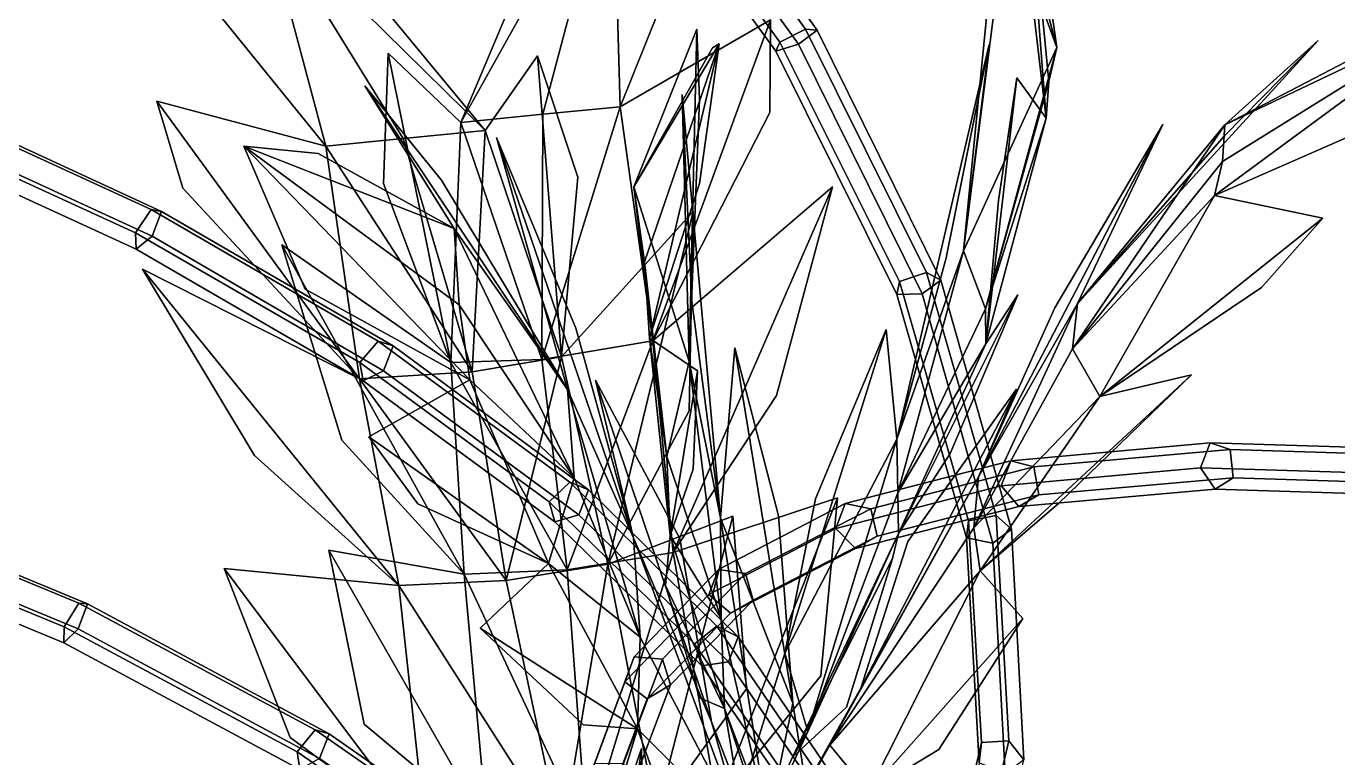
# Model space of a CAD drawing. Header units: metres. Extents: x -349 to 464, y -383 to 362.
# Drawn here: x 215.9 to 279.3, y 80.7 to 116.1 of the extents above; entities that cross this region are included whole.
import ezdxf

# ---------------------------------------------------------------- set-up
doc = ezdxf.new("R2010")
doc.units = ezdxf.units.M

msp = doc.modelspace()

# ---------------------------------------------------------------- linework, layer by layer
at = {"layer": 'Breeder_Mrstm', "color": 3}
for points in [[(245.6679, 77.1204, 438.8605), (245.5876, 81.1805, 437.6404), (244.5935, 73.8456, 435.017)], [(245.6679, 77.1204, 438.8605), (244.5935, 73.8456, 435.017), (245.5876, 81.1805, 437.6404)], [(245.5876, 81.1805, 437.6404), (244.8568, 79.01935, 435.8853), (244.5935, 73.8456, 435.017)], [(245.5876, 81.1805, 437.6404), (244.5935, 73.8456, 435.017), (244.8568, 79.01935, 435.8853)]]:
    msp.add_3dface(points, dxfattribs=at)
at = {"layer": 'Breeder_Petiole', "color": 3}
for points in [[(253.5148, 115.9604, 474.722), (245.5818, 126.8943, 474.97), (244.4653, 126.0845, 474.9979), (252.2863, 115.3351, 474.7775)], [(253.1859, 115.2391, 476.8225), (245.0708, 126.4733, 477.1152), (245.9683, 127.1436, 476.2706), (254.0834, 115.9094, 475.978)], [(254.0834, 115.9094, 475.978), (245.9683, 127.1436, 476.2706), (245.5818, 126.8943, 474.97), (253.5148, 115.9604, 474.722)], [(252.0842, 114.8919, 476.0682), (244.1512, 125.8258, 476.3161), (245.0708, 126.4733, 477.1152), (253.1859, 115.2391, 476.8225)], [(252.2863, 115.3351, 474.7775), (244.4653, 126.0845, 474.9979), (244.1512, 125.8258, 476.3161), (252.0842, 114.8919, 476.0682)], [(259.3733, 104.1911, 471.6065), (253.5148, 115.9604, 474.722), (252.2863, 115.3351, 474.7775), (258.07, 103.7569, 471.7342)], [(259.166, 103.1589, 473.5894), (253.1859, 115.2391, 476.8225), (254.0834, 115.9094, 475.978), (260.0635, 103.8292, 472.7448)], [(260.0635, 103.8292, 472.7448), (254.0834, 115.9094, 475.978), (253.5148, 115.9604, 474.722), (259.3733, 104.1911, 471.6065)], [(258.07, 103.7569, 471.7342), (252.2863, 115.3351, 474.7775), (252.0842, 114.8919, 476.0682), (257.9427, 103.1226, 472.9526)], [(257.9427, 103.1226, 472.9526), (252.0842, 114.8919, 476.0682), (253.1859, 115.2391, 476.8225), (259.166, 103.1589, 473.5894)], [(221.9382, 105.9449, 504.5532), (209.5441, 111.6572, 506.7107), (210.0016, 112.8605, 506.1531), (222.3957, 107.1482, 503.9957)], [(222.3957, 107.1482, 503.9957), (210.0016, 112.8605, 506.1531), (209.7473, 112.8151, 504.798), (221.8922, 107.2316, 502.714)], [(221.8922, 107.2316, 502.714), (209.7473, 112.8151, 504.798), (209.1428, 111.6086, 504.5113), (221.1346, 106.1042, 502.4725)], [(221.1629, 105.3135, 503.6027), (209.018, 110.8971, 505.6866), (209.5441, 111.6572, 506.7107), (221.9382, 105.9449, 504.5532)], [(221.1346, 106.1042, 502.4725), (209.1428, 111.6086, 504.5113), (209.018, 110.8971, 505.6866), (221.1629, 105.3135, 503.6027)], [(232.8642, 100.8751, 497.9993), (221.8922, 107.2316, 502.714), (221.1346, 106.1042, 502.4725), (231.9727, 99.835, 497.8362)], [(233.5858, 100.6496, 499.1533), (222.3957, 107.1482, 503.9957), (221.8922, 107.2316, 502.714), (232.8642, 100.8751, 497.9993)], [(233.1283, 99.4463, 499.7108), (221.9382, 105.9449, 504.5532), (222.3957, 107.1482, 503.9957), (233.5858, 100.6496, 499.1533)], [(231.9727, 99.835, 497.8362), (221.1346, 106.1042, 502.4725), (221.1629, 105.3135, 503.6027), (232.1349, 98.957, 498.8879)], [(232.1349, 98.957, 498.8879), (221.1629, 105.3135, 503.6027), (221.9382, 105.9449, 504.5532), (233.1283, 99.4463, 499.7108)], [(262.7328, 92.4392, 465.8489), (259.3733, 104.1911, 471.6065), (258.07, 103.7569, 471.7342), (261.3974, 92.1888, 466.0884)], [(263.4753, 91.7781, 466.8055), (260.0635, 103.8292, 472.7448), (259.3733, 104.1911, 471.6065), (262.7328, 92.4392, 465.8489)], [(261.3974, 92.1888, 466.0884), (258.07, 103.7569, 471.7342), (257.9427, 103.1226, 472.9526), (261.3022, 91.3707, 467.1951)], [(262.5778, 91.1078, 467.65), (259.166, 103.1589, 473.5894), (260.0635, 103.8292, 472.7448), (263.4753, 91.7781, 466.8055)], [(261.3022, 91.3707, 467.1951), (257.9427, 103.1226, 472.9526), (259.166, 103.1589, 473.5894), (262.5778, 91.1078, 467.65)], [(242.1302, 94.05461, 490.8829), (232.8642, 100.8751, 497.9993), (231.9727, 99.835, 497.8362), (241.1302, 93.1057, 490.8278)], [(243.0282, 93.6806, 491.8611), (233.5858, 100.6496, 499.1533), (232.8642, 100.8751, 497.9993), (242.1302, 94.05461, 490.8829)], [(242.5706, 92.4773, 492.4186), (233.1283, 99.4463, 499.7108), (233.5858, 100.6496, 499.1533), (243.0282, 93.6806, 491.8611)], [(241.1302, 93.1057, 490.8278), (231.9727, 99.835, 497.8362), (232.1349, 98.957, 498.8879), (241.4008, 92.1365, 491.7715)], [(241.4008, 92.1365, 491.7715), (232.1349, 98.957, 498.8879), (233.1283, 99.4463, 499.7108), (242.5706, 92.4773, 492.4186)], [(263.4414, 95.08215, 511.6389), (273.0805, 95.9558, 521.4352), (272.6229, 94.7525, 521.9927), (262.9839, 93.8788, 512.1964)], [(264.5573, 94.7925, 510.881), (274.0511, 95.6422, 520.5063), (273.0805, 95.9558, 521.4352), (263.4414, 95.08215, 511.6389)], [(273.0805, 95.9558, 521.4352), (284.0735, 95.6156, 529.7226), (283.6159, 94.4123, 530.2801), (272.6229, 94.7525, 521.9927)], [(274.0511, 95.6422, 520.5063), (284.8742, 95.2977, 528.6451), (284.0735, 95.6156, 529.7226), (273.0805, 95.9558, 521.4352)], [(264.7948, 93.4359, 510.9614), (274.1993, 94.2708, 520.4816), (274.0511, 95.6422, 520.5063), (264.5573, 94.7925, 510.881)], [(274.1993, 94.2708, 520.4816), (284.9182, 93.9237, 528.5291), (284.8742, 95.2977, 528.6451), (274.0511, 95.6422, 520.5063)], [(255.4402, 93.02016, 500.622), (263.4414, 95.08215, 511.6389), (262.9839, 93.8788, 512.1964), (254.9827, 91.8168, 501.1795)], [(256.6724, 92.7735, 500.0526), (264.5573, 94.7925, 510.881), (263.4414, 95.08215, 511.6389), (255.4402, 93.02016, 500.622)], [(256.9814, 91.4434, 500.2489), (264.7948, 93.4359, 510.9614), (264.5573, 94.7925, 510.881), (256.6724, 92.7735, 500.0526)], [(262.9839, 93.8788, 512.1964), (272.6229, 94.7525, 521.9927), (273.3217, 93.7241, 521.395), (263.8279, 92.8744, 511.7697)], [(272.6229, 94.7525, 521.9927), (283.6159, 94.4123, 530.2801), (284.1449, 93.3796, 529.5338), (273.3217, 93.7241, 521.395)], [(249.2397, 87.1015, 481.7107), (242.1302, 94.05461, 490.8829), (241.1302, 93.1057, 490.8278), (248.1622, 86.2435, 481.7879)], [(250.2639, 86.5799, 482.4737), (243.0282, 93.6806, 491.8611), (242.1302, 94.05461, 490.8829), (249.2397, 87.1015, 481.7107)], [(254.9827, 91.8168, 501.1795), (262.9839, 93.8788, 512.1964), (263.8279, 92.8744, 511.7697), (255.9431, 90.8555, 500.9413)], [(263.8279, 92.8744, 511.7697), (273.3217, 93.7241, 521.395), (274.1993, 94.2708, 520.4816), (264.7948, 93.4359, 510.9614)], [(273.3217, 93.7241, 521.395), (284.1449, 93.3796, 529.5338), (284.9182, 93.9237, 528.5291), (274.1993, 94.2708, 520.4816)], [(218.3951, 88.2129, 458.7959), (205.9236, 93.359, 459.6678), (205.3914, 92.121, 459.3725), (217.6868, 87.05807, 458.5355)], [(218.3609, 86.9709, 460.6659), (205.6029, 92.2524, 461.5948), (206.0605, 93.4557, 461.0372), (218.8185, 88.1743, 460.1084)], [(218.8185, 88.1743, 460.1084), (206.0605, 93.4557, 461.0372), (205.9236, 93.359, 459.6678), (218.3951, 88.2129, 458.7959)], [(249.8063, 85.3766, 483.0312), (242.5706, 92.4773, 492.4186), (243.0282, 93.6806, 491.8611), (250.2639, 86.5799, 482.4737)], [(255.9431, 90.8555, 500.9413), (263.8279, 92.8744, 511.7697), (264.7948, 93.4359, 510.9614), (256.9814, 91.4434, 500.2489)], [(248.1622, 86.2435, 481.7879), (241.1302, 93.1057, 490.8278), (241.4008, 92.1365, 491.7715), (248.5104, 85.1835, 482.5994)], [(249.3124, 89.8306, 488.709), (255.4402, 93.02016, 500.622), (254.9827, 91.8168, 501.1795), (248.8549, 88.6273, 489.2665)], [(250.6287, 89.6449, 488.34), (256.6724, 92.7735, 500.0526), (255.4402, 93.02016, 500.622), (249.3124, 89.8306, 488.709)], [(250.9894, 88.3522, 488.6594), (256.9814, 91.4434, 500.2489), (256.6724, 92.7735, 500.0526), (250.6287, 89.6449, 488.34)], [(217.6658, 86.2949, 459.6846), (205.1943, 91.441, 460.5565), (205.6029, 92.2524, 461.5948), (218.3609, 86.9709, 460.6659)], [(217.6868, 87.05807, 458.5355), (205.3914, 92.121, 459.3725), (205.1943, 91.441, 460.5565), (217.6658, 86.2949, 459.6846)], [(248.5104, 85.1835, 482.5994), (241.4008, 92.1365, 491.7715), (242.5706, 92.4773, 492.4186), (249.8063, 85.3766, 483.0312)], [(262.0274, 81.4688, 458.2492), (261.3974, 92.1888, 466.0884), (261.3022, 91.3707, 467.1951), (261.9194, 80.4875, 459.2127)], [(263.35, 81.5559, 457.8665), (262.7328, 92.4392, 465.8489), (261.3974, 92.1888, 466.0884), (262.0274, 81.4688, 458.2492)], [(264.0717, 80.6292, 458.5901), (263.4753, 91.7781, 466.8055), (262.7328, 92.4392, 465.8489), (263.35, 81.5559, 457.8665)], [(248.8549, 88.6273, 489.2665), (254.9827, 91.8168, 501.1795), (255.9431, 90.8555, 500.9413), (249.8994, 87.7268, 489.2287)], [(249.8994, 87.7268, 489.2287), (255.9431, 90.8555, 500.9413), (256.9814, 91.4434, 500.2489), (250.9894, 88.3522, 488.6594)], [(261.9194, 80.4875, 459.2127), (261.3022, 91.3707, 467.1951), (262.5778, 91.1078, 467.65), (263.1742, 79.9588, 459.4346)], [(263.1742, 79.9588, 459.4346), (262.5778, 91.1078, 467.65), (263.4753, 91.7781, 466.8055), (264.0717, 80.6292, 458.5901)], [(245.2384, 85.6074, 476.2506), (249.3124, 89.8306, 488.709), (248.8549, 88.6273, 489.2665), (244.7808, 84.4041, 476.8082)], [(246.604, 85.4986, 476.088), (250.6287, 89.6449, 488.34), (249.3124, 89.8306, 488.709), (245.2384, 85.6074, 476.2506)], [(246.995, 84.2531, 476.5342), (250.9894, 88.3522, 488.6594), (250.6287, 89.6449, 488.34), (246.604, 85.4986, 476.088)], [(229.8142, 82.08585, 454.9431), (218.3951, 88.2129, 458.7959), (217.6868, 87.05807, 458.5355), (228.9504, 81.02587, 454.7599)], [(230.0331, 80.6894, 456.6874), (218.3609, 86.9709, 460.6659), (218.8185, 88.1743, 460.1084), (230.4906, 81.8927, 456.1299)], [(230.4906, 81.8927, 456.1299), (218.8185, 88.1743, 460.1084), (218.3951, 88.2129, 458.7959), (229.8142, 82.08585, 454.9431)], [(244.7808, 84.4041, 476.8082), (248.8549, 88.6273, 489.2665), (249.8994, 87.7268, 489.2287), (245.8747, 83.5805, 476.9767)], [(245.8747, 83.5805, 476.9767), (249.8994, 87.7268, 489.2287), (250.9894, 88.3522, 488.6594), (246.995, 84.2531, 476.5342)], [(228.9504, 81.02587, 454.7599), (217.6868, 87.05807, 458.5355), (217.6658, 86.2949, 459.6846), (229.0849, 80.1678, 455.8318)], [(229.0849, 80.1678, 455.8318), (217.6658, 86.2949, 459.6846), (218.3609, 86.9709, 460.6659), (230.0331, 80.6894, 456.6874)], [(253.8473, 80.3538, 470.9284), (249.2397, 87.1015, 481.7107), (248.1622, 86.2435, 481.7879), (252.727, 79.5816, 471.1557)], [(254.9413, 79.6925, 471.4472), (250.2639, 86.5799, 482.4737), (249.2397, 87.1015, 481.7107), (253.8473, 80.3538, 470.9284)], [(252.727, 79.5816, 471.1557), (248.1622, 86.2435, 481.7879), (248.5104, 85.1835, 482.5994), (253.118, 78.4358, 471.8171)], [(254.4837, 78.4892, 472.0047), (249.8063, 85.3766, 483.0312), (250.2639, 86.5799, 482.4737), (254.9413, 79.6925, 471.4472)], [(243.3382, 80.475, 463.6138), (245.2384, 85.6074, 476.2506), (244.7808, 84.4041, 476.8082), (242.8806, 79.2717, 464.1713)], [(244.7169, 80.4567, 463.6575), (246.604, 85.4986, 476.088), (245.2384, 85.6074, 476.2506), (243.3382, 80.475, 463.6138)], [(245.116, 79.2669, 464.2304), (246.995, 84.2531, 476.5342), (246.604, 85.4986, 476.088), (244.7169, 80.4567, 463.6575)], [(253.118, 78.4358, 471.8171), (248.5104, 85.1835, 482.5994), (249.8063, 85.3766, 483.0312), (254.4837, 78.4892, 472.0047)], [(242.8806, 79.2717, 464.1713), (244.7808, 84.4041, 476.8082), (245.8747, 83.5805, 476.9767), (243.9876, 78.5387, 464.5461)], [(243.9876, 78.5387, 464.5461), (245.8747, 83.5805, 476.9767), (246.995, 84.2531, 476.5342), (245.116, 79.2669, 464.2304)], [(239.4964, 75.345, 448.3404), (229.8142, 82.08585, 454.9431), (228.9504, 81.02587, 454.7599), (238.5071, 74.386, 448.272)], [(240.3772, 74.9876, 449.3403), (230.4906, 81.8927, 456.1299), (229.8142, 82.08585, 454.9431), (239.4964, 75.345, 448.3404)], [(239.9196, 73.7843, 449.8978), (230.0331, 80.6894, 456.6874), (230.4906, 81.8927, 456.1299), (240.3772, 74.9876, 449.3403)], [(259.9143, 72.3737, 448.7845), (262.0274, 81.4688, 458.2492), (261.9194, 80.4875, 459.2127), (259.7495, 71.2614, 449.5838)], [(261.1801, 72.3299, 448.2377), (263.35, 81.5559, 457.8665), (262.0274, 81.4688, 458.2492), (259.9143, 72.3737, 448.7845)], [(261.8095, 71.1902, 448.6939), (264.0717, 80.6292, 458.5901), (263.35, 81.5559, 457.8665), (261.1801, 72.3299, 448.2377)], [(238.5071, 74.386, 448.272), (228.9504, 81.02587, 454.7599), (229.0849, 80.1678, 455.8318), (238.7671, 73.427, 449.2291)]]:
    msp.add_3dface(points, dxfattribs=at)
at = {"layer": 'Breeder_Stipule', "color": 3}
for points in [[(265.6658, 115.0694, 448.505), (263.3811, 123.7788, 451.6805), (264.0045, 126.6255, 459.038)], [(265.6658, 115.0694, 448.505), (264.0045, 126.6255, 459.038), (263.3811, 123.7788, 451.6805)], [(265.6658, 115.0694, 448.505), (264.0045, 126.6255, 459.038), (265.2791, 113.4239, 454.4347)], [(265.6658, 115.0694, 448.505), (265.2791, 113.4239, 454.4347), (264.0045, 126.6255, 459.038)], [(265.2791, 113.4239, 454.4347), (264.0045, 126.6255, 459.038), (265.1548, 111.6577, 460.3192)], [(265.2791, 113.4239, 454.4347), (265.1548, 111.6577, 460.3192), (264.0045, 126.6255, 459.038)], [(264.0045, 126.6255, 459.038), (264.1423, 120.3028, 461.6004), (265.1548, 111.6577, 460.3192)], [(264.0045, 126.6255, 459.038), (265.1548, 111.6577, 460.3192), (264.1423, 120.3028, 461.6004)], [(240.8201, 111.848, 421.675), (244.203, 124.6098, 416.901), (236.8636, 111.4521, 416.9897)], [(240.8201, 111.848, 421.675), (236.8636, 111.4521, 416.9897), (244.203, 124.6098, 416.901)], [(244.203, 124.6098, 416.901), (240.1988, 119.3773, 415.1265), (236.8636, 111.4521, 416.9897)], [(244.203, 124.6098, 416.901), (236.8636, 111.4521, 416.9897), (240.1988, 119.3773, 415.1265)], [(244.5659, 112.2069, 426.5595), (244.203, 124.6098, 416.901), (240.8201, 111.848, 421.675)], [(244.5659, 112.2069, 426.5595), (240.8201, 111.848, 421.675), (244.203, 124.6098, 416.901)], [(244.5659, 112.2069, 426.5595), (247.7637, 120.1934, 422.4183), (244.203, 124.6098, 416.901)], [(244.5659, 112.2069, 426.5595), (244.203, 124.6098, 416.901), (247.7637, 120.1934, 422.4183)], [(230.3337, 110.3052, 423.1661), (225.0814, 116.7791, 427.8203), (227.3272, 121.6174, 433.6659)], [(230.3337, 110.3052, 423.1661), (227.3272, 121.6174, 433.6659), (225.0814, 116.7791, 427.8203)], [(230.3337, 110.3052, 423.1661), (227.3272, 121.6174, 433.6659), (234.0796, 110.6641, 428.0506)], [(230.3337, 110.3052, 423.1661), (234.0796, 110.6641, 428.0506), (227.3272, 121.6174, 433.6659)], [(234.0796, 110.6641, 428.0506), (227.3272, 121.6174, 433.6659), (238.0361, 111.0601, 432.7359)], [(234.0796, 110.6641, 428.0506), (238.0361, 111.0601, 432.7359), (227.3272, 121.6174, 433.6659)], [(227.3272, 121.6174, 433.6659), (232.6463, 117.5952, 435.1121), (238.0361, 111.0601, 432.7359)], [(227.3272, 121.6174, 433.6659), (238.0361, 111.0601, 432.7359), (232.6463, 117.5952, 435.1121)], [(261.1574, 105.2348, 444.8192), (263.2512, 121.672, 443.3216), (265.6658, 115.0694, 448.505)], [(261.1574, 105.2348, 444.8192), (265.6658, 115.0694, 448.505), (263.2512, 121.672, 443.3216)], [(261.1574, 105.2348, 444.8192), (262.3632, 117.5203, 441.6937), (263.2512, 121.672, 443.3216)], [(261.1574, 105.2348, 444.8192), (263.2512, 121.672, 443.3216), (262.3632, 117.5203, 441.6937)], [(273.2874, 107.9161, 458.9179), (285.5035, 116.9081, 454.7753), (273.6741, 109.5616, 452.9882)], [(273.2874, 107.9161, 458.9179), (273.6741, 109.5616, 452.9882), (285.5035, 116.9081, 454.7753)], [(273.2874, 107.9161, 458.9179), (282.008, 111.736, 459.6389), (285.5035, 116.9081, 454.7753)], [(273.2874, 107.9161, 458.9179), (285.5035, 116.9081, 454.7753), (282.008, 111.736, 459.6389)], [(273.6741, 109.5616, 452.9882), (285.5035, 116.9081, 454.7753), (273.7985, 111.3278, 447.1037)], [(273.6741, 109.5616, 452.9882), (273.7985, 111.3278, 447.1037), (285.5035, 116.9081, 454.7753)], [(285.5035, 116.9081, 454.7753), (281.2467, 115.2121, 449.7191), (273.7985, 111.3278, 447.1037)], [(285.5035, 116.9081, 454.7753), (273.7985, 111.3278, 447.1037), (281.2467, 115.2121, 449.7191)], [(246.1441, 100.8951, 426.985), (251.8254, 116.4009, 429.0099), (244.5659, 112.2069, 426.5595)], [(246.1441, 100.8951, 426.985), (244.5659, 112.2069, 426.5595), (251.8254, 116.4009, 429.0099)], [(246.1441, 100.8951, 426.985), (251.7976, 111.9354, 429.8665), (251.8254, 116.4009, 429.0099)], [(246.1441, 100.8951, 426.985), (251.8254, 116.4009, 429.0099), (251.7976, 111.9354, 429.8665)], [(247.9026, 99.8955, 419.575), (248.2748, 115.9641, 415.2772), (245.2217, 108.3263, 412.3386)], [(247.9026, 99.8955, 419.575), (245.2217, 108.3263, 412.3386), (248.2748, 115.9641, 415.2772)], [(247.9026, 99.8955, 419.575), (248.4009, 112.5539, 418.2822), (248.2748, 115.9641, 415.2772)], [(247.9026, 99.8955, 419.575), (248.2748, 115.9641, 415.2772), (248.4009, 112.5539, 418.2822)], [(273.7985, 111.3278, 447.1037), (278.3071, 115.4023, 439.7108), (266.6667, 102.7002, 443.8699)], [(273.7985, 111.3278, 447.1037), (266.6667, 102.7002, 443.8699), (278.3071, 115.4023, 439.7108)], [(278.3071, 115.4023, 439.7108), (273.7809, 110.8051, 438.9467), (266.6667, 102.7002, 443.8699)], [(278.3071, 115.4023, 439.7108), (266.6667, 102.7002, 443.8699), (273.7809, 110.8051, 438.9467)], [(233.342, 114.7893, 408.7406), (233.1273, 108.4982, 410.3471), (236.3841, 99.8357, 417.7563)], [(233.342, 114.7893, 408.7406), (236.3841, 99.8357, 417.7563), (233.1273, 108.4982, 410.3471)], [(236.8636, 111.4521, 416.9897), (233.342, 114.7893, 408.7406), (236.3841, 99.8357, 417.7563)], [(236.8636, 111.4521, 416.9897), (236.3841, 99.8357, 417.7563), (233.342, 114.7893, 408.7406)], [(245.2217, 108.3263, 412.3386), (249.3452, 115.2414, 398.8321), (245.7447, 104.7012, 407.3784)], [(245.2217, 108.3263, 412.3386), (245.7447, 104.7012, 407.3784), (249.3452, 115.2414, 398.8321)], [(245.2217, 108.3263, 412.3386), (249.0296, 115.0555, 406.7371), (249.3452, 115.2414, 398.8321)], [(245.2217, 108.3263, 412.3386), (249.3452, 115.2414, 398.8321), (249.0296, 115.0555, 406.7371)], [(245.7447, 104.7012, 407.3784), (249.3452, 115.2414, 398.8321), (245.9874, 101.0115, 402.4702)], [(245.7447, 104.7012, 407.3784), (245.9874, 101.0115, 402.4702), (249.3452, 115.2414, 398.8321)], [(249.3452, 115.2414, 398.8321), (248.4048, 108.4902, 398.5168), (245.9874, 101.0115, 402.4702)], [(249.3452, 115.2414, 398.8321), (245.9874, 101.0115, 402.4702), (248.4048, 108.4902, 398.5168)], [(257.9444, 96.1303, 441.0313), (262.3949, 115.2148, 434.803), (261.1574, 105.2348, 444.8192)], [(257.9444, 96.1303, 441.0313), (261.1574, 105.2348, 444.8192), (262.3949, 115.2148, 434.803)], [(257.9444, 96.1303, 441.0313), (260.3249, 104.9016, 435.2064), (262.3949, 115.2148, 434.803)], [(257.9444, 96.1303, 441.0313), (262.3949, 115.2148, 434.803), (260.3249, 104.9016, 435.2064)], [(261.1574, 105.2348, 444.8192), (265.6658, 115.0694, 448.505), (262.2292, 102.4348, 450.9558)], [(261.1574, 105.2348, 444.8192), (262.2292, 102.4348, 450.9558), (265.6658, 115.0694, 448.505)], [(265.6658, 115.0694, 448.505), (265.2791, 113.4239, 454.4347), (262.2292, 102.4348, 450.9558)], [(265.6658, 115.0694, 448.505), (262.2292, 102.4348, 450.9558), (265.2791, 113.4239, 454.4347)], [(238.0361, 111.0601, 432.7359), (240.5714, 114.6638, 441.2312), (241.7206, 100.1181, 431.1691)], [(238.0361, 111.0601, 432.7359), (241.7206, 100.1181, 431.1691), (240.5714, 114.6638, 441.2312)], [(240.5714, 114.6638, 441.2312), (242.512, 108.8082, 439.1938), (241.7206, 100.1181, 431.1691)], [(240.5714, 114.6638, 441.2312), (241.7206, 100.1181, 431.1691), (242.512, 108.8082, 439.1938)], [(265.1548, 111.6577, 460.3192), (263.7353, 113.5973, 469.5825), (262.2468, 100.7395, 457.4744)], [(265.1548, 111.6577, 460.3192), (262.2468, 100.7395, 457.4744), (263.7353, 113.5973, 469.5825)], [(263.7353, 113.5973, 469.5825), (262.8555, 107.6698, 467.0734), (262.2468, 100.7395, 457.4744)], [(263.7353, 113.5973, 469.5825), (262.2468, 100.7395, 457.4744), (262.8555, 107.6698, 467.0734)], [(236.534, 106.3226, 413.9548), (232.2247, 113.217, 419.0028), (242.0174, 98.5381, 420.6698)], [(236.534, 106.3226, 413.9548), (242.0174, 98.5381, 420.6698), (232.2247, 113.217, 419.0028)], [(232.2247, 113.217, 419.0028), (235.9264, 108.6494, 421.7668), (242.0174, 98.5381, 420.6698)], [(232.2247, 113.217, 419.0028), (242.0174, 98.5381, 420.6698), (235.9264, 108.6494, 421.7668)], [(262.2292, 102.4348, 450.9558), (265.2791, 113.4239, 454.4347), (265.1548, 111.6577, 460.3192)], [(262.2292, 102.4348, 450.9558), (265.1548, 111.6577, 460.3192), (265.2791, 113.4239, 454.4347)], [(231.9607, 99.05885, 421.9403), (222.1703, 112.4738, 420.9414), (230.3337, 110.3052, 423.1661)], [(231.9607, 99.05885, 421.9403), (230.3337, 110.3052, 423.1661), (222.1703, 112.4738, 420.9414)], [(231.9607, 99.05885, 421.9403), (223.4308, 108.263, 419.777), (222.1703, 112.4738, 420.9414)], [(231.9607, 99.05885, 421.9403), (222.1703, 112.4738, 420.9414), (223.4308, 108.263, 419.777)], [(249.4125, 92.3377, 426.5149), (247.5541, 112.7907, 425.4951), (247.9026, 99.8955, 419.575)], [(249.4125, 92.3377, 426.5149), (247.9026, 99.8955, 419.575), (247.5541, 112.7907, 425.4951)], [(249.4125, 92.3377, 426.5149), (248.0305, 102.8014, 428.7809), (247.5541, 112.7907, 425.4951)], [(249.4125, 92.3377, 426.5149), (247.5541, 112.7907, 425.4951), (248.0305, 102.8014, 428.7809)], [(240.7786, 99.9837, 422.8585), (240.8201, 111.848, 421.675), (236.8636, 111.4521, 416.9897)], [(240.7786, 99.9837, 422.8585), (236.8636, 111.4521, 416.9897), (240.8201, 111.848, 421.675)], [(246.1441, 100.8951, 426.985), (244.5659, 112.2069, 426.5595), (240.7786, 99.9837, 422.8585)], [(246.1441, 100.8951, 426.985), (240.7786, 99.9837, 422.8585), (244.5659, 112.2069, 426.5595)], [(244.5659, 112.2069, 426.5595), (240.8201, 111.848, 421.675), (240.7786, 99.9837, 422.8585)], [(244.5659, 112.2069, 426.5595), (240.7786, 99.9837, 422.8585), (240.8201, 111.848, 421.675)], [(262.2292, 102.4348, 450.9558), (265.1548, 111.6577, 460.3192), (262.2468, 100.7395, 457.4744)], [(262.2292, 102.4348, 450.9558), (262.2468, 100.7395, 457.4744), (265.1548, 111.6577, 460.3192)], [(237.4083, 99.3917, 426.0463), (234.0796, 110.6641, 428.0506), (238.0361, 111.0601, 432.7359)], [(237.4083, 99.3917, 426.0463), (238.0361, 111.0601, 432.7359), (234.0796, 110.6641, 428.0506)], [(240.7786, 99.9837, 422.8585), (236.8636, 111.4521, 416.9897), (236.3841, 99.8357, 417.7563)], [(240.7786, 99.9837, 422.8585), (236.3841, 99.8357, 417.7563), (236.8636, 111.4521, 416.9897)], [(237.4083, 99.3917, 426.0463), (238.0361, 111.0601, 432.7359), (241.7206, 100.1181, 431.1691)], [(237.4083, 99.3917, 426.0463), (241.7206, 100.1181, 431.1691), (238.0361, 111.0601, 432.7359)], [(266.6667, 102.7002, 443.8699), (270.7899, 111.3525, 433.3565), (261.8795, 94.3198, 440.3533)], [(266.6667, 102.7002, 443.8699), (261.8795, 94.3198, 440.3533), (270.7899, 111.3525, 433.3565)], [(270.7899, 111.3525, 433.3565), (265.5717, 102.4877, 434.3023), (261.8795, 94.3198, 440.3533)], [(270.7899, 111.3525, 433.3565), (261.8795, 94.3198, 440.3533), (265.5717, 102.4877, 434.3023)], [(266.4268, 100.5037, 450.2326), (273.7985, 111.3278, 447.1037), (266.6667, 102.7002, 443.8699)], [(266.4268, 100.5037, 450.2326), (266.6667, 102.7002, 443.8699), (273.7985, 111.3278, 447.1037)], [(266.4268, 100.5037, 450.2326), (273.6741, 109.5616, 452.9882), (273.7985, 111.3278, 447.1037)], [(266.4268, 100.5037, 450.2326), (273.7985, 111.3278, 447.1037), (273.6741, 109.5616, 452.9882)], [(230.3337, 110.3052, 423.1661), (234.0796, 110.6641, 428.0506), (237.4083, 99.3917, 426.0463)], [(230.3337, 110.3052, 423.1661), (237.4083, 99.3917, 426.0463), (234.0796, 110.6641, 428.0506)], [(242.0174, 98.5381, 420.6698), (238.5862, 110.7224, 427.1634), (245.2088, 91.3682, 427.2969)], [(242.0174, 98.5381, 420.6698), (245.2088, 91.3682, 427.2969), (238.5862, 110.7224, 427.1634)], [(238.5862, 110.7224, 427.1634), (242.4255, 101.5087, 429.8236), (245.2088, 91.3682, 427.2969)], [(238.5862, 110.7224, 427.1634), (245.2088, 91.3682, 427.2969), (242.4255, 101.5087, 429.8236)], [(237.2998, 99.0078, 404.0865), (226.3684, 110.2988, 403.5697), (236.7767, 102.6329, 409.0467)], [(237.2998, 99.0078, 404.0865), (236.7767, 102.6329, 409.0467), (226.3684, 110.2988, 403.5697)], [(237.2998, 99.0078, 404.0865), (229.3408, 103.3799, 401.1371), (226.3684, 110.2988, 403.5697)], [(237.2998, 99.0078, 404.0865), (226.3684, 110.2988, 403.5697), (229.3408, 103.3799, 401.1371)], [(236.7767, 102.6329, 409.0467), (226.3684, 110.2988, 403.5697), (236.534, 106.3226, 413.9548)], [(236.7767, 102.6329, 409.0467), (236.534, 106.3226, 413.9548), (226.3684, 110.2988, 403.5697)], [(226.3684, 110.2988, 403.5697), (229.9655, 109.9452, 409.3574), (236.534, 106.3226, 413.9548)], [(226.3684, 110.2988, 403.5697), (236.534, 106.3226, 413.9548), (229.9655, 109.9452, 409.3574)], [(231.9607, 99.05885, 421.9403), (230.3337, 110.3052, 423.1661), (237.4083, 99.3917, 426.0463)], [(231.9607, 99.05885, 421.9403), (237.4083, 99.3917, 426.0463), (230.3337, 110.3052, 423.1661)], [(273.2874, 107.9161, 458.9179), (273.6741, 109.5616, 452.9882), (266.4268, 100.5037, 450.2326)], [(273.2874, 107.9161, 458.9179), (266.4268, 100.5037, 450.2326), (273.6741, 109.5616, 452.9882)], [(247.9026, 99.8955, 419.575), (245.2217, 108.3263, 412.3386), (246.8236, 95.303, 414.6361)], [(247.9026, 99.8955, 419.575), (246.8236, 95.303, 414.6361), (245.2217, 108.3263, 412.3386)], [(245.2217, 108.3263, 412.3386), (245.7447, 104.7012, 407.3784), (246.8236, 95.303, 414.6361)], [(245.2217, 108.3263, 412.3386), (246.8236, 95.303, 414.6361), (245.7447, 104.7012, 407.3784)], [(247.1243, 90.6496, 428.263), (254.826, 108.3291, 435.4002), (246.1441, 100.8951, 426.985)], [(247.1243, 90.6496, 428.263), (246.1441, 100.8951, 426.985), (254.826, 108.3291, 435.4002)], [(247.1243, 90.6496, 428.263), (252.1156, 98.2418, 434.0921), (254.826, 108.3291, 435.4002)], [(247.1243, 90.6496, 428.263), (254.826, 108.3291, 435.4002), (252.1156, 98.2418, 434.0921)], [(267.756, 98.2049, 456.5251), (273.2874, 107.9161, 458.9179), (266.4268, 100.5037, 450.2326)], [(267.756, 98.2049, 456.5251), (266.4268, 100.5037, 450.2326), (273.2874, 107.9161, 458.9179)], [(267.756, 98.2049, 456.5251), (278.5338, 106.8264, 465.8158), (273.2874, 107.9161, 458.9179)], [(267.756, 98.2049, 456.5251), (273.2874, 107.9161, 458.9179), (278.5338, 106.8264, 465.8158)], [(241.7206, 100.1181, 431.1691), (248.0854, 107.1452, 441.7759), (243.9647, 90.09471, 431.2516)], [(241.7206, 100.1181, 431.1691), (243.9647, 90.09471, 431.2516), (248.0854, 107.1452, 441.7759)], [(248.0854, 107.1452, 441.7759), (247.9028, 97.5019, 438.0769), (243.9647, 90.09471, 431.2516)], [(248.0854, 107.1452, 441.7759), (243.9647, 90.09471, 431.2516), (247.9028, 97.5019, 438.0769)], [(267.756, 98.2049, 456.5251), (275.5603, 103.4605, 465.1057), (278.5338, 106.8264, 465.8158)], [(267.756, 98.2049, 456.5251), (278.5338, 106.8264, 465.8158), (275.5603, 103.4605, 465.1057)], [(242.3396, 94.2688, 415.4702), (236.534, 106.3226, 413.9548), (242.0174, 98.5381, 420.6698)], [(242.3396, 94.2688, 415.4702), (242.0174, 98.5381, 420.6698), (236.534, 106.3226, 413.9548)], [(242.3396, 94.2688, 415.4702), (236.7767, 102.6329, 409.0467), (236.534, 106.3226, 413.9548)], [(242.3396, 94.2688, 415.4702), (236.534, 106.3226, 413.9548), (236.7767, 102.6329, 409.0467)], [(236.3841, 99.8357, 417.7563), (228.2113, 105.5339, 407.6009), (237.0164, 89.6146, 416.9555)], [(236.3841, 99.8357, 417.7563), (237.0164, 89.6146, 416.9555), (228.2113, 105.5339, 407.6009)], [(228.2113, 105.5339, 407.6009), (231.1059, 96.08941, 410.6227), (237.0164, 89.6146, 416.9555)], [(228.2113, 105.5339, 407.6009), (237.0164, 89.6146, 416.9555), (231.1059, 96.08941, 410.6227)], [(246.8236, 95.303, 414.6361), (245.7447, 104.7012, 407.3784), (245.9874, 101.0115, 402.4702)], [(246.8236, 95.303, 414.6361), (245.9874, 101.0115, 402.4702), (245.7447, 104.7012, 407.3784)], [(257.9444, 96.1303, 441.0313), (261.1574, 105.2348, 444.8192), (257.9866, 93.5435, 448.183)], [(257.9444, 96.1303, 441.0313), (257.9866, 93.5435, 448.183), (261.1574, 105.2348, 444.8192)], [(261.1574, 105.2348, 444.8192), (262.2292, 102.4348, 450.9558), (257.9866, 93.5435, 448.183)], [(261.1574, 105.2348, 444.8192), (257.9866, 93.5435, 448.183), (262.2292, 102.4348, 450.9558)], [(233.8567, 89.05972, 419.9441), (221.4707, 104.35, 413.9765), (231.9607, 99.05885, 421.9403)], [(233.8567, 89.05972, 419.9441), (231.9607, 99.05885, 421.9403), (221.4707, 104.35, 413.9765)], [(233.8567, 89.05972, 419.9441), (226.8931, 95.3494, 414.6075), (221.4707, 104.35, 413.9765)], [(233.8567, 89.05972, 419.9441), (221.4707, 104.35, 413.9765), (226.8931, 95.3494, 414.6075)], [(262.2468, 100.7395, 457.4744), (263.7871, 103.113, 471.4167), (258.0238, 91.5787, 455.5358)], [(262.2468, 100.7395, 457.4744), (258.0238, 91.5787, 455.5358), (263.7871, 103.113, 471.4167)], [(263.7871, 103.113, 471.4167), (260.51, 95.439, 465.3275), (258.0238, 91.5787, 455.5358)], [(263.7871, 103.113, 471.4167), (258.0238, 91.5787, 455.5358), (260.51, 95.439, 465.3275)], [(237.2998, 99.0078, 404.0865), (236.7767, 102.6329, 409.0467), (242.3396, 94.2688, 415.4702)], [(237.2998, 99.0078, 404.0865), (242.3396, 94.2688, 415.4702), (236.7767, 102.6329, 409.0467)], [(257.9866, 93.5435, 448.183), (262.2292, 102.4348, 450.9558), (262.2468, 100.7395, 457.4744)], [(257.9866, 93.5435, 448.183), (262.2468, 100.7395, 457.4744), (262.2292, 102.4348, 450.9558)], [(261.6594, 91.8538, 447.5502), (266.6667, 102.7002, 443.8699), (261.8795, 94.3198, 440.3533)], [(261.6594, 91.8538, 447.5502), (261.8795, 94.3198, 440.3533), (266.6667, 102.7002, 443.8699)], [(261.6594, 91.8538, 447.5502), (266.4268, 100.5037, 450.2326), (266.6667, 102.7002, 443.8699)], [(261.6594, 91.8538, 447.5502), (266.6667, 102.7002, 443.8699), (266.4268, 100.5037, 450.2326)], [(252.5252, 85.7853, 437.2021), (257.4242, 101.4411, 431.3914), (257.9444, 96.1303, 441.0313)], [(252.5252, 85.7853, 437.2021), (257.9444, 96.1303, 441.0313), (257.4242, 101.4411, 431.3914)], [(252.5252, 85.7853, 437.2021), (254.0129, 93.2447, 431.5888), (257.4242, 101.4411, 431.3914)], [(252.5252, 85.7853, 437.2021), (257.4242, 101.4411, 431.3914), (254.0129, 93.2447, 431.5888)], [(246.1441, 100.8951, 426.985), (240.7786, 99.9837, 422.8585), (242.0061, 89.8244, 422.6986)], [(246.1441, 100.8951, 426.985), (242.0061, 89.8244, 422.6986), (240.7786, 99.9837, 422.8585)], [(247.1243, 90.6496, 428.263), (246.1441, 100.8951, 426.985), (242.0061, 89.8244, 422.6986)], [(247.1243, 90.6496, 428.263), (242.0061, 89.8244, 422.6986), (246.1441, 100.8951, 426.985)], [(246.8236, 95.303, 414.6361), (245.9874, 101.0115, 402.4702), (246.9798, 91.4778, 409.0945)], [(246.8236, 95.303, 414.6361), (246.9798, 91.4778, 409.0945), (245.9874, 101.0115, 402.4702)], [(245.9874, 101.0115, 402.4702), (248.3042, 99.4456, 393.3178), (246.9798, 91.4778, 409.0945)], [(245.9874, 101.0115, 402.4702), (246.9798, 91.4778, 409.0945), (248.3042, 99.4456, 393.3178)], [(252.903, 83.3702, 434.1601), (250.1014, 100.5432, 433.836), (249.4125, 92.3377, 426.5149)], [(252.903, 83.3702, 434.1601), (249.4125, 92.3377, 426.5149), (250.1014, 100.5432, 433.836)], [(252.903, 83.3702, 434.1601), (252.2128, 92.4308, 436.7665), (250.1014, 100.5432, 433.836)], [(252.903, 83.3702, 434.1601), (250.1014, 100.5432, 433.836), (252.2128, 92.4308, 436.7665)], [(257.9866, 93.5435, 448.183), (262.2468, 100.7395, 457.4744), (258.0238, 91.5787, 455.5358)], [(257.9866, 93.5435, 448.183), (258.0238, 91.5787, 455.5358), (262.2468, 100.7395, 457.4744)], [(267.756, 98.2049, 456.5251), (266.4268, 100.5037, 450.2326), (261.6594, 91.8538, 447.5502)], [(267.756, 98.2049, 456.5251), (261.6594, 91.8538, 447.5502), (266.4268, 100.5037, 450.2326)], [(242.0061, 89.8244, 422.6986), (240.7786, 99.9837, 422.8585), (236.3841, 99.8357, 417.7563)], [(242.0061, 89.8244, 422.6986), (236.3841, 99.8357, 417.7563), (240.7786, 99.9837, 422.8585)], [(242.0061, 89.8244, 422.6986), (236.3841, 99.8357, 417.7563), (237.0164, 89.6146, 416.9555)], [(242.0061, 89.8244, 422.6986), (237.0164, 89.6146, 416.9555), (236.3841, 99.8357, 417.7563)], [(239.0571, 89.3065, 425.488), (237.4083, 99.3917, 426.0463), (241.7206, 100.1181, 431.1691)], [(239.0571, 89.3065, 425.488), (241.7206, 100.1181, 431.1691), (237.4083, 99.3917, 426.0463)], [(239.0571, 89.3065, 425.488), (241.7206, 100.1181, 431.1691), (243.9647, 90.09471, 431.2516)], [(239.0571, 89.3065, 425.488), (243.9647, 90.09471, 431.2516), (241.7206, 100.1181, 431.1691)], [(247.9026, 99.8955, 419.575), (246.8236, 95.303, 414.6361), (249.4491, 87.4675, 420.6738)], [(247.9026, 99.8955, 419.575), (249.4491, 87.4675, 420.6738), (246.8236, 95.303, 414.6361)], [(249.4125, 92.3377, 426.5149), (247.9026, 99.8955, 419.575), (249.4491, 87.4675, 420.6738)], [(249.4125, 92.3377, 426.5149), (249.4491, 87.4675, 420.6738), (247.9026, 99.8955, 419.575)], [(231.9607, 99.05885, 421.9403), (237.4083, 99.3917, 426.0463), (239.0571, 89.3065, 425.488)], [(231.9607, 99.05885, 421.9403), (239.0571, 89.3065, 425.488), (237.4083, 99.3917, 426.0463)], [(233.8567, 89.05972, 419.9441), (231.9607, 99.05885, 421.9403), (239.0571, 89.3065, 425.488)], [(233.8567, 89.05972, 419.9441), (239.0571, 89.3065, 425.488), (231.9607, 99.05885, 421.9403)], [(241.0945, 90.1204, 410.1894), (232.4202, 96.2545, 397.3855), (237.2998, 99.0078, 404.0865)], [(241.0945, 90.1204, 410.1894), (237.2998, 99.0078, 404.0865), (232.4202, 96.2545, 397.3855)], [(241.0945, 90.1204, 410.1894), (237.2998, 99.0078, 404.0865), (242.3396, 94.2688, 415.4702)], [(241.0945, 90.1204, 410.1894), (242.3396, 94.2688, 415.4702), (237.2998, 99.0078, 404.0865)], [(245.2088, 91.3682, 427.2969), (243.3755, 98.9919, 435.0872), (248.9795, 82.4653, 434.89)], [(245.2088, 91.3682, 427.2969), (248.9795, 82.4653, 434.89), (243.3755, 98.9919, 435.0872)], [(243.3755, 98.9919, 435.0872), (247.4485, 91.332, 437.6528), (248.9795, 82.4653, 434.89)], [(243.3755, 98.9919, 435.0872), (248.9795, 82.4653, 434.89), (247.4485, 91.332, 437.6528)], [(248.3042, 99.4456, 393.3178), (248.0895, 94.6882, 397.7366), (246.9798, 91.4778, 409.0945)], [(248.3042, 99.4456, 393.3178), (246.9798, 91.4778, 409.0945), (248.0895, 94.6882, 397.7366)], [(261.959, 89.7682, 454.8578), (272.1821, 99.2507, 469.9703), (267.756, 98.2049, 456.5251)], [(261.959, 89.7682, 454.8578), (267.756, 98.2049, 456.5251), (272.1821, 99.2507, 469.9703)], [(261.959, 89.7682, 454.8578), (265.7568, 93.02514, 464.4234), (272.1821, 99.2507, 469.9703)], [(261.959, 89.7682, 454.8578), (272.1821, 99.2507, 469.9703), (265.7568, 93.02514, 464.4234)], [(245.5257, 86.5626, 421.4037), (242.0174, 98.5381, 420.6698), (245.2088, 91.3682, 427.2969)], [(245.5257, 86.5626, 421.4037), (245.2088, 91.3682, 427.2969), (242.0174, 98.5381, 420.6698)], [(245.5257, 86.5626, 421.4037), (242.3396, 94.2688, 415.4702), (242.0174, 98.5381, 420.6698)], [(245.5257, 86.5626, 421.4037), (242.0174, 98.5381, 420.6698), (242.3396, 94.2688, 415.4702)], [(261.8795, 94.3198, 440.3533), (263.7204, 98.5444, 430.3066), (256.198, 84.0956, 436.5693)], [(261.8795, 94.3198, 440.3533), (256.198, 84.0956, 436.5693), (263.7204, 98.5444, 430.3066)], [(263.7204, 98.5444, 430.3066), (258.4727, 91.1928, 430.8204), (256.198, 84.0956, 436.5693)], [(263.7204, 98.5444, 430.3066), (256.198, 84.0956, 436.5693), (258.4727, 91.1928, 430.8204)], [(261.959, 89.7682, 454.8578), (267.756, 98.2049, 456.5251), (261.6594, 91.8538, 447.5502)], [(261.959, 89.7682, 454.8578), (261.6594, 91.8538, 447.5502), (267.756, 98.2049, 456.5251)], [(241.0945, 90.1204, 410.1894), (234.7847, 93.00389, 399.511), (232.4202, 96.2545, 397.3855)], [(241.0945, 90.1204, 410.1894), (232.4202, 96.2545, 397.3855), (234.7847, 93.00389, 399.511)], [(252.5252, 85.7853, 437.2021), (257.9444, 96.1303, 441.0313), (253.6282, 82.00412, 444.25)], [(252.5252, 85.7853, 437.2021), (253.6282, 82.00412, 444.25), (257.9444, 96.1303, 441.0313)], [(257.9444, 96.1303, 441.0313), (257.9866, 93.5435, 448.183), (253.6282, 82.00412, 444.25)], [(257.9444, 96.1303, 441.0313), (253.6282, 82.00412, 444.25), (257.9866, 93.5435, 448.183)], [(249.4491, 87.4675, 420.6738), (246.8236, 95.303, 414.6361), (246.9798, 91.4778, 409.0945)], [(249.4491, 87.4675, 420.6738), (246.9798, 91.4778, 409.0945), (246.8236, 95.303, 414.6361)], [(241.0945, 90.1204, 410.1894), (242.3396, 94.2688, 415.4702), (245.5257, 86.5626, 421.4037)], [(241.0945, 90.1204, 410.1894), (245.5257, 86.5626, 421.4037), (242.3396, 94.2688, 415.4702)], [(254.6907, 81.3416, 444.6253), (261.8795, 94.3198, 440.3533), (256.198, 84.0956, 436.5693)], [(254.6907, 81.3416, 444.6253), (256.198, 84.0956, 436.5693), (261.8795, 94.3198, 440.3533)], [(254.6907, 81.3416, 444.6253), (261.6594, 91.8538, 447.5502), (261.8795, 94.3198, 440.3533)], [(254.6907, 81.3416, 444.6253), (261.8795, 94.3198, 440.3533), (261.6594, 91.8538, 447.5502)], [(249.247, 78.5441, 428.2593), (255.0624, 93.2956, 435.4315), (247.1243, 90.6496, 428.263)], [(249.247, 78.5441, 428.2593), (247.1243, 90.6496, 428.263), (255.0624, 93.2956, 435.4315)], [(249.247, 78.5441, 428.2593), (254.2575, 84.686, 433.4107), (255.0624, 93.2956, 435.4315)], [(249.247, 78.5441, 428.2593), (255.0624, 93.2956, 435.4315), (254.2575, 84.686, 433.4107)], [(253.6282, 82.00412, 444.25), (257.9866, 93.5435, 448.183), (258.0238, 91.5787, 455.5358)], [(253.6282, 82.00412, 444.25), (258.0238, 91.5787, 455.5358), (257.9866, 93.5435, 448.183)], [(243.9647, 90.09471, 431.2516), (250.007, 92.4077, 440.2133), (246.298, 78.02621, 431.0487)], [(243.9647, 90.09471, 431.2516), (246.298, 78.02621, 431.0487), (250.007, 92.4077, 440.2133)], [(250.007, 92.4077, 440.2133), (250.6766, 84.05716, 436.7977), (246.298, 78.02621, 431.0487)], [(250.007, 92.4077, 440.2133), (246.298, 78.02621, 431.0487), (250.6766, 84.05716, 436.7977)], [(252.903, 83.3702, 434.1601), (249.4125, 92.3377, 426.5149), (251.7026, 77.5539, 428.6904)], [(252.903, 83.3702, 434.1601), (251.7026, 77.5539, 428.6904), (249.4125, 92.3377, 426.5149)], [(249.4125, 92.3377, 426.5149), (249.4491, 87.4675, 420.6738), (251.7026, 77.5539, 428.6904)], [(249.4125, 92.3377, 426.5149), (251.7026, 77.5539, 428.6904), (249.4491, 87.4675, 420.6738)], [(250.5781, 76.9378, 428.4365), (245.2088, 91.3682, 427.2969), (248.9795, 82.4653, 434.89)], [(250.5781, 76.9378, 428.4365), (248.9795, 82.4653, 434.89), (245.2088, 91.3682, 427.2969)], [(250.5781, 76.9378, 428.4365), (245.5257, 86.5626, 421.4037), (245.2088, 91.3682, 427.2969)], [(250.5781, 76.9378, 428.4365), (245.2088, 91.3682, 427.2969), (245.5257, 86.5626, 421.4037)], [(246.9798, 91.4778, 409.0945), (246.758, 89.06277, 395.0762), (249.5999, 83.1059, 414.4385)], [(246.9798, 91.4778, 409.0945), (249.5999, 83.1059, 414.4385), (246.758, 89.06277, 395.0762)], [(249.4491, 87.4675, 420.6738), (246.9798, 91.4778, 409.0945), (249.5999, 83.1059, 414.4385)], [(249.4491, 87.4675, 420.6738), (249.5999, 83.1059, 414.4385), (246.9798, 91.4778, 409.0945)], [(253.6282, 82.00412, 444.25), (258.0238, 91.5787, 455.5358), (252.8932, 80.7536, 452.7736)], [(253.6282, 82.00412, 444.25), (252.8932, 80.7536, 452.7736), (258.0238, 91.5787, 455.5358)], [(258.0238, 91.5787, 455.5358), (257.7275, 90.3612, 466.5177), (252.8932, 80.7536, 452.7736)], [(258.0238, 91.5787, 455.5358), (252.8932, 80.7536, 452.7736), (257.7275, 90.3612, 466.5177)], [(261.959, 89.7682, 454.8578), (261.6594, 91.8538, 447.5502), (254.6907, 81.3416, 444.6253)], [(261.959, 89.7682, 454.8578), (254.6907, 81.3416, 444.6253), (261.6594, 91.8538, 447.5502)], [(237.0164, 89.6146, 416.9555), (230.4809, 90.7721, 408.117), (238.1346, 77.3897, 416.2966)], [(237.0164, 89.6146, 416.9555), (238.1346, 77.3897, 416.2966), (230.4809, 90.7721, 408.117)], [(230.4809, 90.7721, 408.117), (232.1946, 82.3486, 410.9374), (238.1346, 77.3897, 416.2966)], [(230.4809, 90.7721, 408.117), (238.1346, 77.3897, 416.2966), (232.1946, 82.3486, 410.9374)], [(245.3962, 82.1364, 415.2205), (237.7901, 86.9944, 396.7445), (241.0945, 90.1204, 410.1894)], [(245.3962, 82.1364, 415.2205), (241.0945, 90.1204, 410.1894), (237.7901, 86.9944, 396.7445)], [(241.7199, 76.7457, 423.8267), (239.0571, 89.3065, 425.488), (243.9647, 90.09471, 431.2516)], [(241.7199, 76.7457, 423.8267), (243.9647, 90.09471, 431.2516), (239.0571, 89.3065, 425.488)], [(245.3962, 82.1364, 415.2205), (241.0945, 90.1204, 410.1894), (245.5257, 86.5626, 421.4037)], [(245.3962, 82.1364, 415.2205), (245.5257, 86.5626, 421.4037), (241.0945, 90.1204, 410.1894)], [(241.7199, 76.7457, 423.8267), (243.9647, 90.09471, 431.2516), (246.298, 78.02621, 431.0487)], [(241.7199, 76.7457, 423.8267), (246.298, 78.02621, 431.0487), (243.9647, 90.09471, 431.2516)], [(247.1243, 90.6496, 428.263), (242.0061, 89.8244, 422.6986), (242.9593, 76.9349, 423.457)], [(247.1243, 90.6496, 428.263), (242.9593, 76.9349, 423.457), (242.0061, 89.8244, 422.6986)], [(249.247, 78.5441, 428.2593), (247.1243, 90.6496, 428.263), (242.9593, 76.9349, 423.457)], [(249.247, 78.5441, 428.2593), (242.9593, 76.9349, 423.457), (247.1243, 90.6496, 428.263)], [(257.7275, 90.3612, 466.5177), (255.5097, 83.1786, 461.4839), (252.8932, 80.7536, 452.7736)], [(257.7275, 90.3612, 466.5177), (252.8932, 80.7536, 452.7736), (255.5097, 83.1786, 461.4839)], [(235.1857, 76.8717, 419.086), (225.4255, 89.8842, 412.8987), (233.8567, 89.05972, 419.9441)], [(235.1857, 76.8717, 419.086), (233.8567, 89.05972, 419.9441), (225.4255, 89.8842, 412.8987)], [(235.1857, 76.8717, 419.086), (228.6137, 81.7197, 414.3245), (225.4255, 89.8842, 412.8987)], [(235.1857, 76.8717, 419.086), (225.4255, 89.8842, 412.8987), (228.6137, 81.7197, 414.3245)], [(242.9593, 76.9349, 423.457), (242.0061, 89.8244, 422.6986), (237.0164, 89.6146, 416.9555)], [(242.9593, 76.9349, 423.457), (237.0164, 89.6146, 416.9555), (242.0061, 89.8244, 422.6986)], [(242.9593, 76.9349, 423.457), (237.0164, 89.6146, 416.9555), (238.1346, 77.3897, 416.2966)], [(242.9593, 76.9349, 423.457), (238.1346, 77.3897, 416.2966), (237.0164, 89.6146, 416.9555)], [(256.566, 79.06392, 452.1408), (261.959, 89.7682, 454.8578), (254.6907, 81.3416, 444.6253)], [(256.566, 79.06392, 452.1408), (254.6907, 81.3416, 444.6253), (261.959, 89.7682, 454.8578)], [(256.566, 79.06392, 452.1408), (264.0238, 87.4645, 465.4328), (261.959, 89.7682, 454.8578)], [(256.566, 79.06392, 452.1408), (261.959, 89.7682, 454.8578), (264.0238, 87.4645, 465.4328)], [(233.8567, 89.05972, 419.9441), (239.0571, 89.3065, 425.488), (241.7199, 76.7457, 423.8267)], [(233.8567, 89.05972, 419.9441), (241.7199, 76.7457, 423.8267), (239.0571, 89.3065, 425.488)], [(235.1857, 76.8717, 419.086), (233.8567, 89.05972, 419.9441), (241.7199, 76.7457, 423.8267)], [(235.1857, 76.8717, 419.086), (241.7199, 76.7457, 423.8267), (233.8567, 89.05972, 419.9441)], [(246.758, 89.06277, 395.0762), (248.3981, 83.6227, 403.7031), (249.5999, 83.1059, 414.4385)], [(246.758, 89.06277, 395.0762), (249.5999, 83.1059, 414.4385), (248.3981, 83.6227, 403.7031)], [(245.3962, 82.1364, 415.2205), (242.7932, 82.3299, 404.7458), (237.7901, 86.9944, 396.7445)], [(245.3962, 82.1364, 415.2205), (237.7901, 86.9944, 396.7445), (242.7932, 82.3299, 404.7458)], [(251.7026, 77.5539, 428.6904), (249.4491, 87.4675, 420.6738), (249.5999, 83.1059, 414.4385)], [(251.7026, 77.5539, 428.6904), (249.5999, 83.1059, 414.4385), (249.4491, 87.4675, 420.6738)], [(256.566, 79.06392, 452.1408), (259.9695, 81.1268, 460.7155), (264.0238, 87.4645, 465.4328)], [(256.566, 79.06392, 452.1408), (264.0238, 87.4645, 465.4328), (259.9695, 81.1268, 460.7155)], [(245.3962, 82.1364, 415.2205), (245.5257, 86.5626, 421.4037), (250.5781, 76.9378, 428.4365)], [(245.3962, 82.1364, 415.2205), (250.5781, 76.9378, 428.4365), (245.5257, 86.5626, 421.4037)], [(252.5252, 85.7853, 437.2021), (253.6282, 82.00412, 444.25), (246.8227, 67.3894, 439.9956)], [(252.5252, 85.7853, 437.2021), (246.8227, 67.3894, 439.9956), (253.6282, 82.00412, 444.25)], [(246.8227, 67.3894, 439.9956), (254.6907, 81.3416, 444.6253), (256.198, 84.0956, 436.5693)], [(246.8227, 67.3894, 439.9956), (256.198, 84.0956, 436.5693), (254.6907, 81.3416, 444.6253)], [(251.7026, 77.5539, 428.6904), (249.5999, 83.1059, 414.4385), (252.803, 73.3586, 421.2108)], [(251.7026, 77.5539, 428.6904), (252.803, 73.3586, 421.2108), (249.5999, 83.1059, 414.4385)], [(249.5999, 83.1059, 414.4385), (250.437, 78.1465, 404.596), (252.803, 73.3586, 421.2108)], [(249.5999, 83.1059, 414.4385), (252.803, 73.3586, 421.2108), (250.437, 78.1465, 404.596)], [(252.903, 83.3702, 434.1601), (251.7026, 77.5539, 428.6904), (255.8726, 64.5904, 438.3114)], [(252.903, 83.3702, 434.1601), (255.8726, 64.5904, 438.3114), (251.7026, 77.5539, 428.6904)], [(255.8726, 64.5904, 438.3114), (250.5781, 76.9378, 428.4365), (248.9795, 82.4653, 434.89)], [(255.8726, 64.5904, 438.3114), (248.9795, 82.4653, 434.89), (250.5781, 76.9378, 428.4365)], [(248.8796, 72.4537, 421.9407), (243.711, 76.5952, 405.8472), (245.3962, 82.1364, 415.2205)], [(248.8796, 72.4537, 421.9407), (245.3962, 82.1364, 415.2205), (243.711, 76.5952, 405.8472)], [(248.8796, 72.4537, 421.9407), (245.3962, 82.1364, 415.2205), (250.5781, 76.9378, 428.4365)], [(248.8796, 72.4537, 421.9407), (250.5781, 76.9378, 428.4365), (245.3962, 82.1364, 415.2205)], [(246.8227, 67.3894, 439.9956), (253.6282, 82.00412, 444.25), (252.8932, 80.7536, 452.7736)], [(246.8227, 67.3894, 439.9956), (252.8932, 80.7536, 452.7736), (253.6282, 82.00412, 444.25)], [(256.566, 79.06392, 452.1408), (254.6907, 81.3416, 444.6253), (246.8227, 67.3894, 439.9956)], [(256.566, 79.06392, 452.1408), (246.8227, 67.3894, 439.9956), (254.6907, 81.3416, 444.6253)]]:
    msp.add_3dface(points, dxfattribs=at)

doc.saveas('drawing.dxf')
